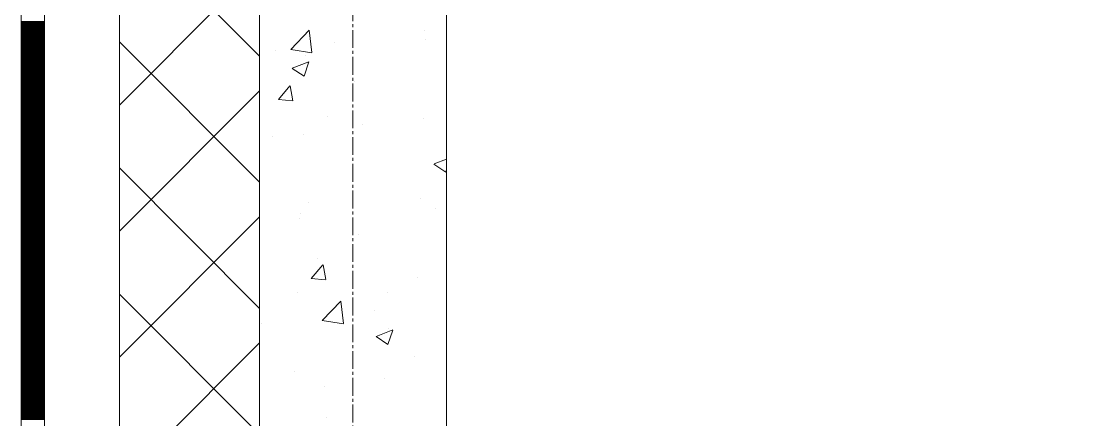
# Model space of a CAD drawing. Header units: millimetres. Extents: x 538266 to 1167394, y 114608 to 637157.
# Drawn here: x 828883 to 830013, y 196500 to 196925 of the extents above; entities that cross this region are included whole.
import ezdxf
from ezdxf.enums import TextEntityAlignment as Align

# ---------------------------------------------------------------- set-up
doc = ezdxf.new("R2010")
doc.units = ezdxf.units.MM
doc.linetypes.add('CENTER2', pattern=[28.575, 19.05, -3.175, 3.175, -3.175])
doc.linetypes.add('DASHED', pattern=[19.05, 12.7, -6.35])
doc.layers.get('Defpoints').update_dxf_attribs({"color": 140})
doc.layers.add('АР_Делит', color=120, linetype='Continuous', lineweight=0, plot=False)
for name, color, linetype, lineweight in [('АР_Стены ПЕНОблок', 52, 'Continuous', 20), ('АР_Тонкая', 254, 'Continuous', 5), ('АР_Утеплитель', 31, 'Continuous', 0), ('АР_Штриховка', 8, 'Continuous', 0)]:
    doc.layers.add(name, color=color, linetype=linetype, lineweight=lineweight)
doc.layers.add('РД_Оси_100', color=7, linetype='Continuous', lineweight=0, true_color=0x525252)
doc.styles.add('style1', font='ARIALN.TTF')

# ---------------------------------------------------------------- blocks, each defined once
blk = doc.blocks.new('2_этаж')
at = {"layer": 'АР_Стены ПЕНОблок', "color": 18, "linetype": 'Continuous', "lineweight": 20, "true_color": 0x000000}
for p, q in [((672773.6, 213213.2), (672773.6, 137013.2)), ((672973.6, 137013.2), (672973.6, 213213.2))]:
    blk.add_line(p, q, dxfattribs=at)
at = {"layer": 'АР_Тонкая', "color": 18, "linetype": 'Continuous', "lineweight": 5, "true_color": 0x000000}
for p, q in [((672518.6, 213213.2), (672518.6, 137013.2)), ((672543.6, 213213.2), (672543.6, 137013.2)), ((672543.6, 137013.2), (672543.6, 213213.2)), ((672623.6, 137013.2), (672623.6, 213213.2))]:
    blk.add_line(p, q, dxfattribs=at)
at = {"layer": 'АР_Утеплитель', "color": 18, "linetype": 'Continuous', "lineweight": 0, "true_color": 0x000000}
for p, q in [((672623.6, 213213.2), (672623.6, 137013.2)), ((672773.6, 137013.2), (672773.6, 213213.2))]:
    blk.add_line(p, q, dxfattribs=at)
at = {"layer": 'АР_Штриховка', "color": 18, "linetype": 'Continuous', "lineweight": 0, "true_color": 0x000000}
for p, q in [((672773.6, 196888.1), (672623.6, 197038.1)), ((672623.6, 196835.9), (672773.6, 196985.9)), ((672518.6, 196925), (672543.6, 196925)), ((672518.6, 196924), (672543.6, 196924)), ((672518.6, 196923), (672543.6, 196923)), ((672518.6, 196922), (672543.6, 196922)), ((672518.6, 196921), (672543.6, 196921)), ((672518.6, 196920), (672543.6, 196920)), ((672518.6, 196919), (672543.6, 196919)), ((672518.6, 196918), (672543.6, 196918)), ((672518.6, 196917), (672543.6, 196917)), ((672518.6, 196916), (672543.6, 196916)), ((672518.6, 196915), (672543.6, 196915)), ((672518.6, 196914), (672543.6, 196914)), ((672806.9, 196895.4), (672826.7, 196916)), ((672829.6, 196891.9), (672826.8, 196916)), ((672950.3, 196915.2), (672950.3, 196915.2)), ((672518.6, 196913), (672543.6, 196913)), ((672518.6, 196912), (672543.6, 196912)), ((672518.6, 196911), (672543.6, 196911)), ((672518.6, 196910), (672543.6, 196910)), ((672518.6, 196909), (672543.6, 196909)), ((672518.6, 196908), (672543.6, 196908)), ((672518.6, 196907), (672543.6, 196907)), ((672518.6, 196906), (672543.6, 196906)), ((672518.6, 196905), (672543.6, 196905)), ((672518.6, 196904), (672543.6, 196904)), ((672518.6, 196903), (672543.6, 196903)), ((672773.6, 196753.4), (672623.6, 196903.4)), ((672854.1, 196902.5), (672854.1, 196902.5)), ((672951.4, 196905.6), (672951.4, 196905.6)), ((672518.6, 196902), (672543.6, 196902)), ((672518.6, 196901), (672543.6, 196901)), ((672518.6, 196900), (672543.6, 196900)), ((672518.6, 196899), (672543.6, 196899)), ((672518.6, 196898), (672543.6, 196898)), ((672518.6, 196897), (672543.6, 196897)), ((672518.6, 196896), (672543.6, 196896)), ((672518.6, 196895), (672543.6, 196895)), ((672518.6, 196894), (672543.6, 196894)), ((672518.6, 196893), (672543.6, 196893)), ((672518.6, 196892), (672543.6, 196892)), ((672518.6, 196891), (672543.6, 196891)), ((672790.5, 196894.1), (672790.5, 196894.1)), ((672807, 196895.3), (672829.6, 196891.8)), ((672518.6, 196890), (672543.6, 196890)), ((672518.6, 196889), (672543.6, 196889)), ((672518.6, 196888), (672543.6, 196888)), ((672518.6, 196887), (672543.6, 196887)), ((672518.6, 196886), (672543.6, 196886)), ((672518.6, 196885), (672543.6, 196885)), ((672518.6, 196884), (672543.6, 196884)), ((672518.6, 196883), (672543.6, 196883)), ((672518.6, 196882), (672543.6, 196882)), ((672518.6, 196881), (672543.6, 196881)), ((672518.6, 196880), (672543.6, 196880)), ((672808.5, 196875.3), (672826.3, 196882.1)), ((672821.1, 196866.6), (672826.3, 196881.9)), ((672823.1, 196889.3), (672823.1, 196889.3)), ((672518.6, 196879), (672543.6, 196879)), ((672518.6, 196878), (672543.6, 196878)), ((672518.6, 196877), (672543.6, 196877)), ((672518.6, 196876), (672543.6, 196876)), ((672518.6, 196875), (672543.6, 196875)), ((672518.6, 196874), (672543.6, 196874)), ((672518.6, 196873), (672543.6, 196873)), ((672518.6, 196872), (672543.6, 196872)), ((672518.6, 196871), (672543.6, 196871)), ((672518.6, 196870), (672543.6, 196870)), ((672518.6, 196869), (672543.6, 196869)), ((672808.5, 196875.1), (672821.1, 196866.6)), ((672518.6, 196868), (672543.6, 196868)), ((672518.6, 196867), (672543.6, 196867)), ((672518.6, 196866), (672543.6, 196866)), ((672518.6, 196865), (672543.6, 196865)), ((672518.6, 196864), (672543.6, 196864)), ((672518.6, 196863), (672543.6, 196863)), ((672518.6, 196862), (672543.6, 196862)), ((672518.6, 196861), (672543.6, 196861)), ((672518.6, 196860), (672543.6, 196860)), ((672518.6, 196859), (672543.6, 196859)), ((672518.6, 196858), (672543.6, 196858)), ((672518.6, 196857), (672543.6, 196857)), ((672875.6, 196861.4), (672875.6, 196861.4)), ((672518.6, 196856), (672543.6, 196856)), ((672518.6, 196855), (672543.6, 196855)), ((672518.6, 196854), (672543.6, 196854)), ((672518.6, 196853), (672543.6, 196853)), ((672518.6, 196852), (672543.6, 196852)), ((672518.6, 196851), (672543.6, 196851)), ((672518.6, 196850), (672543.6, 196850)), ((672518.6, 196849), (672543.6, 196849)), ((672518.6, 196848), (672543.6, 196848)), ((672518.6, 196847), (672543.6, 196847)), ((672518.6, 196846), (672543.6, 196846)), ((672623.6, 196701.2), (672773.6, 196851.2)), ((672793.7, 196841.7), (672805.9, 196856.3)), ((672809.1, 196840.4), (672806.2, 196856.3)), ((672518.6, 196845), (672543.6, 196845)), ((672518.6, 196844), (672543.6, 196844)), ((672518.6, 196843), (672543.6, 196843)), ((672518.6, 196842), (672543.6, 196842)), ((672518.6, 196841), (672543.6, 196841)), ((672518.6, 196840), (672543.6, 196840)), ((672518.6, 196839), (672543.6, 196839)), ((672518.6, 196838), (672543.6, 196838)), ((672518.6, 196837), (672543.6, 196837)), ((672518.6, 196836), (672543.6, 196836)), ((672518.6, 196835), (672543.6, 196835)), ((672793.7, 196841.7), (672808.9, 196840.4)), ((672518.6, 196834), (672543.6, 196834)), ((672518.6, 196833), (672543.6, 196833)), ((672518.6, 196832), (672543.6, 196832)), ((672518.6, 196831), (672543.6, 196831)), ((672518.6, 196830), (672543.6, 196830)), ((672518.6, 196829), (672543.6, 196829)), ((672518.6, 196828), (672543.6, 196828)), ((672518.6, 196827), (672543.6, 196827)), ((672518.6, 196826), (672543.6, 196826)), ((672518.6, 196825), (672543.6, 196825)), ((672518.6, 196824), (672543.6, 196824)), ((672518.6, 196823), (672543.6, 196823)), ((672846, 196823.7), (672846, 196823.7)), ((672518.6, 196822), (672543.6, 196822)), ((672518.6, 196821), (672543.6, 196821)), ((672518.6, 196820), (672543.6, 196820)), ((672518.6, 196819), (672543.6, 196819)), ((672518.6, 196818), (672543.6, 196818)), ((672518.6, 196817), (672543.6, 196817)), ((672518.6, 196816), (672543.6, 196816)), ((672518.6, 196815), (672543.6, 196815)), ((672518.6, 196814), (672543.6, 196814)), ((672518.6, 196813), (672543.6, 196813)), ((672518.6, 196812), (672543.6, 196812)), ((672883.5, 196815), (672883.5, 196815)), ((672948.4, 196821), (672948.4, 196821)), ((672518.6, 196811), (672543.6, 196811)), ((672518.6, 196810), (672543.6, 196810)), ((672518.6, 196809), (672543.6, 196809)), ((672518.6, 196808), (672543.6, 196808)), ((672518.6, 196807), (672543.6, 196807)), ((672518.6, 196806), (672543.6, 196806)), ((672518.6, 196805), (672543.6, 196805)), ((672518.6, 196804), (672543.6, 196804)), ((672518.6, 196803), (672543.6, 196803)), ((672518.6, 196802), (672543.6, 196802)), ((672518.6, 196801), (672543.6, 196801)), ((672787.3, 196802.3), (672787.3, 196802.3)), ((672820.1, 196804.8), (672820.1, 196804.8)), ((672518.6, 196800), (672543.6, 196800)), ((672518.6, 196799), (672543.6, 196799)), ((672518.6, 196798), (672543.6, 196798)), ((672518.6, 196797), (672543.6, 196797)), ((672518.6, 196796), (672543.6, 196796)), ((672518.6, 196795), (672543.6, 196795)), ((672518.6, 196794), (672543.6, 196794)), ((672518.6, 196793), (672543.6, 196793)), ((672518.6, 196792), (672543.6, 196792)), ((672518.6, 196791), (672543.6, 196791)), ((672518.6, 196790), (672543.6, 196790)), ((672518.6, 196789), (672543.6, 196789)), ((672518.6, 196788), (672543.6, 196788)), ((672518.6, 196787), (672543.6, 196787)), ((672518.6, 196786), (672543.6, 196786)), ((672518.6, 196785), (672543.6, 196785)), ((672518.6, 196784), (672543.6, 196784)), ((672518.6, 196783), (672543.6, 196783)), ((672518.6, 196782), (672543.6, 196782)), ((672518.6, 196781), (672543.6, 196781)), ((672518.6, 196780), (672543.6, 196780)), ((672518.6, 196779), (672543.6, 196779)), ((672518.6, 196778), (672543.6, 196778)), ((672960.2, 196773), (672973.6, 196778.2)), ((672518.6, 196777), (672543.6, 196777)), ((672518.6, 196776), (672543.6, 196776)), ((672518.6, 196775), (672543.6, 196775)), ((672518.6, 196774), (672543.6, 196774)), ((672518.6, 196773), (672543.6, 196773)), ((672518.6, 196772), (672543.6, 196772)), ((672518.6, 196771), (672543.6, 196771)), ((672518.6, 196770), (672543.6, 196770)), ((672518.6, 196769), (672543.6, 196769)), ((672518.6, 196768), (672543.6, 196768)), ((672518.6, 196767), (672543.6, 196767)), ((672773.6, 196618.7), (672623.6, 196768.7)), ((672960.1, 196772.8), (672972.7, 196764.3)), ((672972.7, 196764.3), (672973.6, 196766.8)), ((672518.6, 196766), (672543.6, 196766)), ((672518.6, 196765), (672543.6, 196765)), ((672518.6, 196764), (672543.6, 196764)), ((672518.6, 196763), (672543.6, 196763)), ((672518.6, 196762), (672543.6, 196762)), ((672518.6, 196761), (672543.6, 196761)), ((672518.6, 196760), (672543.6, 196760)), ((672518.6, 196759), (672543.6, 196759)), ((672518.6, 196758), (672543.6, 196758)), ((672518.6, 196757), (672543.6, 196757)), ((672518.6, 196756), (672543.6, 196756)), ((672518.6, 196755), (672543.6, 196755)), ((672518.6, 196754), (672543.6, 196754)), ((672518.6, 196753), (672543.6, 196753)), ((672518.6, 196752), (672543.6, 196752)), ((672518.6, 196751), (672543.6, 196751)), ((672518.6, 196750), (672543.6, 196750)), ((672518.6, 196749), (672543.6, 196749)), ((672518.6, 196748), (672543.6, 196748)), ((672518.6, 196747), (672543.6, 196747)), ((672518.6, 196746), (672543.6, 196746)), ((672518.6, 196745), (672543.6, 196745)), ((672518.6, 196744), (672543.6, 196744)), ((672518.6, 196743), (672543.6, 196743)), ((672518.6, 196742), (672543.6, 196742)), ((672518.6, 196741), (672543.6, 196741)), ((672518.6, 196740), (672543.6, 196740)), ((672518.6, 196739), (672543.6, 196739)), ((672518.6, 196738), (672543.6, 196738)), ((672518.6, 196737), (672543.6, 196737)), ((672518.6, 196736), (672543.6, 196736)), ((672518.6, 196735), (672543.6, 196735)), ((672518.6, 196734), (672543.6, 196734)), ((672518.6, 196733), (672543.6, 196733)), ((672945.3, 196736.5), (672945.3, 196736.5)), ((672518.6, 196732), (672543.6, 196732)), ((672518.6, 196731), (672543.6, 196731)), ((672518.6, 196730), (672543.6, 196730)), ((672518.6, 196729), (672543.6, 196729)), ((672518.6, 196728), (672543.6, 196728)), ((672518.6, 196727), (672543.6, 196727)), ((672518.6, 196726), (672543.6, 196726)), ((672518.6, 196725), (672543.6, 196725)), ((672518.6, 196724), (672543.6, 196724)), ((672518.6, 196723), (672543.6, 196723)), ((672518.6, 196722), (672543.6, 196722)), ((672826.2, 196731.6), (672826.2, 196731.6)), ((672961.8, 196725.9), (672961.8, 196725.9)), ((672518.6, 196721), (672543.6, 196721)), ((672518.6, 196720), (672543.6, 196720)), ((672518.6, 196719), (672543.6, 196719)), ((672518.6, 196718), (672543.6, 196718)), ((672518.6, 196717), (672543.6, 196717)), ((672518.6, 196716), (672543.6, 196716)), ((672518.6, 196715), (672543.6, 196715)), ((672518.6, 196714), (672543.6, 196714)), ((672518.6, 196713), (672543.6, 196713)), ((672518.6, 196712), (672543.6, 196712)), ((672518.6, 196711), (672543.6, 196711)), ((672518.6, 196710), (672543.6, 196710)), ((672623.6, 196566.5), (672773.6, 196716.5)), ((672816.7, 196714.8), (672816.7, 196714.8)), ((672817, 196720.2), (672817, 196720.2)), ((672518.6, 196709), (672543.6, 196709)), ((672518.6, 196708), (672543.6, 196708)), ((672518.6, 196707), (672543.6, 196707)), ((672518.6, 196706), (672543.6, 196706)), ((672518.6, 196705), (672543.6, 196705)), ((672518.6, 196704), (672543.6, 196704)), ((672518.6, 196703), (672543.6, 196703)), ((672518.6, 196702), (672543.6, 196702)), ((672518.6, 196701), (672543.6, 196701)), ((672518.6, 196700), (672543.6, 196700)), ((672518.6, 196699), (672543.6, 196699)), ((672518.6, 196698), (672543.6, 196698)), ((672518.6, 196697), (672543.6, 196697)), ((672518.6, 196696), (672543.6, 196696)), ((672518.6, 196695), (672543.6, 196695)), ((672518.6, 196694), (672543.6, 196694)), ((672518.6, 196693), (672543.6, 196693)), ((672518.6, 196692), (672543.6, 196692)), ((672518.6, 196691), (672543.6, 196691)), ((672518.6, 196690), (672543.6, 196690)), ((672518.6, 196689), (672543.6, 196689)), ((672518.6, 196688), (672543.6, 196688)), ((672879.7, 196697.5), (672879.7, 196697.5)), ((672518.6, 196687), (672543.6, 196687)), ((672518.6, 196686), (672543.6, 196686)), ((672518.6, 196685), (672543.6, 196685)), ((672518.6, 196684), (672543.6, 196684)), ((672518.6, 196683), (672543.6, 196683)), ((672518.6, 196682), (672543.6, 196682)), ((672518.6, 196681), (672543.6, 196681)), ((672518.6, 196680), (672543.6, 196680)), ((672518.6, 196679), (672543.6, 196679)), ((672518.6, 196678), (672543.6, 196678)), ((672518.6, 196677), (672543.6, 196677)), ((672518.6, 196676), (672543.6, 196676)), ((672518.6, 196675), (672543.6, 196675)), ((672518.6, 196674), (672543.6, 196674)), ((672518.6, 196673), (672543.6, 196673)), ((672518.6, 196672), (672543.6, 196672)), ((672518.6, 196671), (672543.6, 196671)), ((672518.6, 196670), (672543.6, 196670)), ((672518.6, 196669), (672543.6, 196669)), ((672518.6, 196668), (672543.6, 196668)), ((672518.6, 196667), (672543.6, 196667)), ((672518.6, 196666), (672543.6, 196666)), ((672518.6, 196665), (672543.6, 196665)), ((672828.9, 196650.6), (672841.2, 196665.2)), ((672835.5, 196672.2), (672835.5, 196672.2)), ((672844.4, 196649.4), (672841.5, 196665.3)), ((672518.6, 196664), (672543.6, 196664)), ((672518.6, 196663), (672543.6, 196663)), ((672518.6, 196662), (672543.6, 196662)), ((672518.6, 196661), (672543.6, 196661)), ((672518.6, 196660), (672543.6, 196660)), ((672518.6, 196659), (672543.6, 196659)), ((672518.6, 196658), (672543.6, 196658)), ((672518.6, 196657), (672543.6, 196657)), ((672518.6, 196656), (672543.6, 196656)), ((672518.6, 196655), (672543.6, 196655)), ((672518.6, 196654), (672543.6, 196654)), ((672518.6, 196653), (672543.6, 196653)), ((672518.6, 196652), (672543.6, 196652)), ((672518.6, 196651), (672543.6, 196651)), ((672518.6, 196650), (672543.6, 196650)), ((672518.6, 196649), (672543.6, 196649)), ((672518.6, 196648), (672543.6, 196648)), ((672518.6, 196647), (672543.6, 196647)), ((672518.6, 196646), (672543.6, 196646)), ((672518.6, 196645), (672543.6, 196645)), ((672518.6, 196644), (672543.6, 196644)), ((672518.6, 196643), (672543.6, 196643)), ((672828.9, 196650.6), (672844.1, 196649.3)), ((672942.2, 196651.9), (672942.2, 196651.9)), ((672518.6, 196642), (672543.6, 196642)), ((672518.6, 196641), (672543.6, 196641)), ((672518.6, 196640), (672543.6, 196640)), ((672518.6, 196639), (672543.6, 196639)), ((672518.6, 196638), (672543.6, 196638)), ((672518.6, 196637), (672543.6, 196637)), ((672518.6, 196636), (672543.6, 196636)), ((672518.6, 196635), (672543.6, 196635)), ((672518.6, 196634), (672543.6, 196634)), ((672518.6, 196633), (672543.6, 196633)), ((672518.6, 196632), (672543.6, 196632)), ((672518.6, 196631), (672543.6, 196631)), ((672773.6, 196484), (672623.6, 196634)), ((672813.9, 196635.7), (672813.9, 196635.7)), ((672910.3, 196635.7), (672910.3, 196635.7)), ((672518.6, 196630), (672543.6, 196630)), ((672518.6, 196629), (672543.6, 196629)), ((672518.6, 196628), (672543.6, 196628)), ((672518.6, 196627), (672543.6, 196627)), ((672518.6, 196626), (672543.6, 196626)), ((672518.6, 196625), (672543.6, 196625)), ((672518.6, 196624), (672543.6, 196624)), ((672518.6, 196623), (672543.6, 196623)), ((672518.6, 196622), (672543.6, 196622)), ((672518.6, 196621), (672543.6, 196621)), ((672518.6, 196620), (672543.6, 196620)), ((672840.6, 196605.9), (672860.4, 196626.5)), ((672863.3, 196602.4), (672860.4, 196626.5)), ((672518.6, 196619), (672543.6, 196619)), ((672518.6, 196618), (672543.6, 196618)), ((672518.6, 196617), (672543.6, 196617)), ((672518.6, 196616), (672543.6, 196616)), ((672518.6, 196615), (672543.6, 196615)), ((672518.6, 196614), (672543.6, 196614)), ((672518.6, 196613), (672543.6, 196613)), ((672518.6, 196612), (672543.6, 196612)), ((672518.6, 196611), (672543.6, 196611)), ((672518.6, 196610), (672543.6, 196610)), ((672518.6, 196609), (672543.6, 196609)), ((672896.4, 196616.4), (672896.4, 196616.4)), ((672518.6, 196608), (672543.6, 196608)), ((672518.6, 196607), (672543.6, 196607)), ((672518.6, 196606), (672543.6, 196606)), ((672518.6, 196605), (672543.6, 196605)), ((672518.6, 196604), (672543.6, 196604)), ((672518.6, 196603), (672543.6, 196603)), ((672518.6, 196602), (672543.6, 196602)), ((672518.6, 196601), (672543.6, 196601)), ((672518.6, 196600), (672543.6, 196600)), ((672518.6, 196599), (672543.6, 196599)), ((672518.6, 196598), (672543.6, 196598)), ((672518.6, 196597), (672543.6, 196597)), ((672775.6, 196602.5), (672775.6, 196602.5)), ((672840.6, 196605.8), (672863.2, 196602.3)), ((672518.6, 196596), (672543.6, 196596)), ((672518.6, 196595), (672543.6, 196595)), ((672518.6, 196594), (672543.6, 196594)), ((672518.6, 196593), (672543.6, 196593)), ((672518.6, 196592), (672543.6, 196592)), ((672518.6, 196591), (672543.6, 196591)), ((672518.6, 196590), (672543.6, 196590)), ((672518.6, 196589), (672543.6, 196589)), ((672518.6, 196588), (672543.6, 196588)), ((672518.6, 196587), (672543.6, 196587)), ((672518.6, 196586), (672543.6, 196586)), ((672898.3, 196588.7), (672910.9, 196580.1)), ((672898.4, 196588.8), (672916.1, 196595.6)), ((672910.9, 196580.1), (672916.1, 196595.5)), ((672911.2, 196596.7), (672911.2, 196596.7)), ((672518.6, 196585), (672543.6, 196585)), ((672518.6, 196584), (672543.6, 196584)), ((672518.6, 196583), (672543.6, 196583)), ((672518.6, 196582), (672543.6, 196582)), ((672518.6, 196581), (672543.6, 196581)), ((672518.6, 196580), (672543.6, 196580)), ((672518.6, 196579), (672543.6, 196579)), ((672518.6, 196578), (672543.6, 196578)), ((672518.6, 196577), (672543.6, 196577)), ((672518.6, 196576), (672543.6, 196576)), ((672518.6, 196575), (672543.6, 196575)), ((672623.6, 196431.8), (672773.6, 196581.8)), ((672518.6, 196574), (672543.6, 196574)), ((672518.6, 196573), (672543.6, 196573)), ((672518.6, 196572), (672543.6, 196572)), ((672518.6, 196571), (672543.6, 196571)), ((672518.6, 196570), (672543.6, 196570)), ((672518.6, 196569), (672543.6, 196569)), ((672518.6, 196568), (672543.6, 196568)), ((672518.6, 196567), (672543.6, 196567)), ((672518.6, 196566), (672543.6, 196566)), ((672518.6, 196565), (672543.6, 196565)), ((672518.6, 196564), (672543.6, 196564)), ((672518.6, 196563), (672543.6, 196563)), ((672939.1, 196567.4), (672939.1, 196567.4)), ((672518.6, 196562), (672543.6, 196562)), ((672518.6, 196561), (672543.6, 196561)), ((672518.6, 196560), (672543.6, 196560)), ((672518.6, 196559), (672543.6, 196559)), ((672518.6, 196558), (672543.6, 196558)), ((672518.6, 196557), (672543.6, 196557)), ((672518.6, 196556), (672543.6, 196556)), ((672518.6, 196555), (672543.6, 196555)), ((672518.6, 196554), (672543.6, 196554)), ((672518.6, 196553), (672543.6, 196553)), ((672518.6, 196552), (672543.6, 196552)), ((672518.6, 196551), (672543.6, 196551)), ((672518.6, 196550), (672543.6, 196550)), ((672518.6, 196549), (672543.6, 196549)), ((672518.6, 196548), (672543.6, 196548)), ((672518.6, 196547), (672543.6, 196547)), ((672518.6, 196546), (672543.6, 196546)), ((672518.6, 196545), (672543.6, 196545)), ((672518.6, 196544), (672543.6, 196544)), ((672518.6, 196543), (672543.6, 196543)), ((672518.6, 196542), (672543.6, 196542)), ((672518.6, 196541), (672543.6, 196541)), ((672810.8, 196551.1), (672810.8, 196551.1)), ((672907, 196543.9), (672907, 196543.9)), ((672518.6, 196540), (672543.6, 196540)), ((672518.6, 196539), (672543.6, 196539)), ((672518.6, 196538), (672543.6, 196538)), ((672518.6, 196537), (672543.6, 196537)), ((672518.6, 196536), (672543.6, 196536)), ((672518.6, 196535), (672543.6, 196535)), ((672518.6, 196534), (672543.6, 196534)), ((672518.6, 196533), (672543.6, 196533)), ((672518.6, 196532), (672543.6, 196532)), ((672518.6, 196531), (672543.6, 196531)), ((672518.6, 196530), (672543.6, 196530)), ((672843.4, 196535.6), (672843.4, 196535.6)), ((672518.6, 196529), (672543.6, 196529)), ((672518.6, 196528), (672543.6, 196528)), ((672518.6, 196527), (672543.6, 196527)), ((672518.6, 196526), (672543.6, 196526)), ((672518.6, 196525), (672543.6, 196525)), ((672518.6, 196524), (672543.6, 196524)), ((672518.6, 196523), (672543.6, 196523)), ((672518.6, 196522), (672543.6, 196522)), ((672518.6, 196521), (672543.6, 196521)), ((672518.6, 196520), (672543.6, 196520)), ((672518.6, 196519), (672543.6, 196519)), ((672518.6, 196518), (672543.6, 196518)), ((672518.6, 196517), (672543.6, 196517)), ((672518.6, 196516), (672543.6, 196516)), ((672518.6, 196515), (672543.6, 196515)), ((672518.6, 196514), (672543.6, 196514)), ((672518.6, 196513), (672543.6, 196513)), ((672518.6, 196512), (672543.6, 196512)), ((672518.6, 196511), (672543.6, 196511)), ((672518.6, 196510), (672543.6, 196510)), ((672518.6, 196509), (672543.6, 196509)), ((672518.6, 196508), (672543.6, 196508)), ((672518.6, 196507), (672543.6, 196507)), ((672518.6, 196506), (672543.6, 196506)), ((672518.6, 196505), (672543.6, 196505)), ((672518.6, 196504), (672543.6, 196504)), ((672518.6, 196503), (672543.6, 196503)), ((672518.6, 196502), (672543.6, 196502)), ((672518.6, 196501), (672543.6, 196501)), ((672518.6, 196500), (672543.6, 196500)), ((672845.2, 196502.1), (672845.2, 196502.1))]:
    blk.add_line(p, q, dxfattribs=at)
at = {"layer": 'Defpoints', "color": 18, "true_color": 0x000000, "style": 'style1'}
for p in [(677970.6, 219836.4), (678101.2, 211681.4)]:
    blk.add_attdef('АР-ПОМЕЩЕНИЕ:НАИМЕНОВАНИЕ', text='', height=100, dxfattribs=at).set_placement(p, align=Align.MIDDLE)
blk = doc.blocks.new('СОШ_2200_АР_ОСИ_М100_28.05.24')
at = {"layer": 'АР_Делит', "color": 251, "linetype": 'DASHED', "true_color": 0x636466}
blk.add_lwpolyline([(-355, 13145), (-355, 100855), (37145, 100855), (37145, 129155), (72745, 129155), (72745, 135155), (114955, 135155), (114955, -355)], dxfattribs=at)
at = {"layer": 'РД_Оси_100', "color": 251, "linetype": 'CENTER2', "true_color": 0x636466}
blk.add_line((0, -6155), (0, 139938.679), dxfattribs=at)

msp = doc.modelspace()

# ---------------------------------------------------------------- block references
msp.add_blockref('2_этаж', (156364.3, 0))
at = {"layer": 'РД_Оси_100'}
msp.add_blockref('СОШ_2200_АР_ОСИ_М100_28.05.24', (829237.8, 122413.2), dxfattribs=at)

doc.saveas('drawing.dxf')
